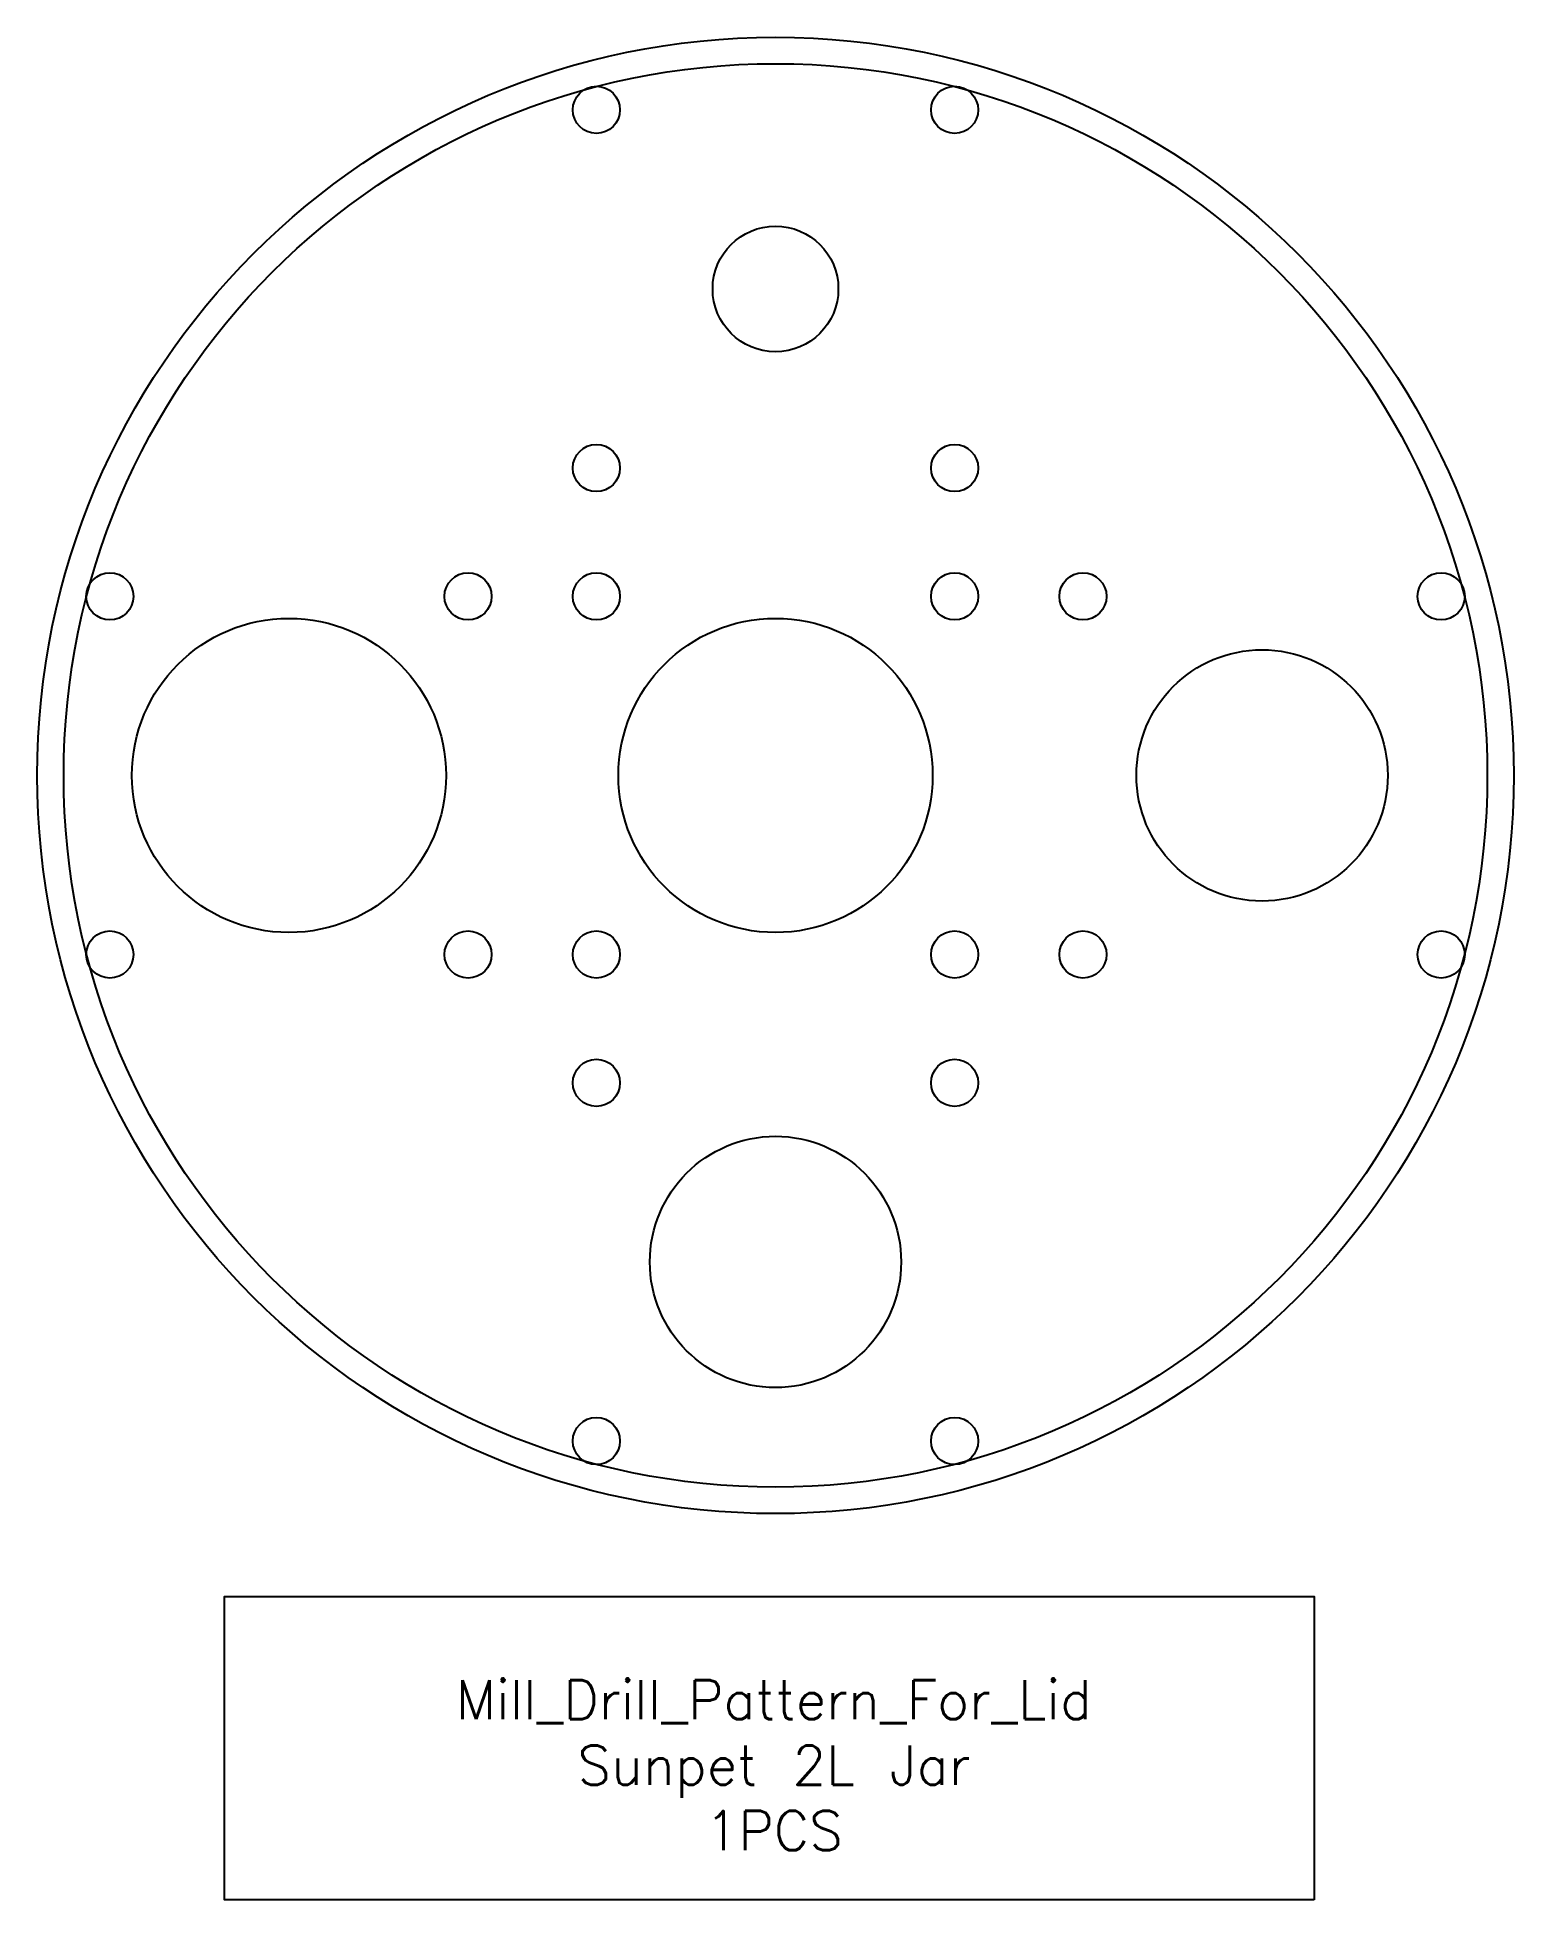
# Model space of a CAD drawing. Header units: millimetres. Extents: x -47 to 47, y -72 to 47.
import ezdxf

# ---------------------------------------------------------------- set-up
doc = ezdxf.new("R2010")
doc.units = ezdxf.units.MM
doc.styles.get("Standard").update_dxf_attribs({"font": 'txt.shx'})

msp = doc.modelspace()

# ---------------------------------------------------------------- linework, layer by layer
msp.add_lwpolyline([(34.30402, -71.584961), (-35.07098, -71.584961), (-35.07098, -52.269485), (34.30402, -52.269485)], close=True)
for centre, radius in [((0, 0), 47), ((-11.402135, 42.377825), 1.5), ((11.402058, 42.377902), 1.5), ((0, 30.975767), 4), ((-11.402058, 19.573631), 1.5), ((11.402135, 19.573708), 1.5), ((-42.377902, 11.402058), 1.5), ((-19.573708, 11.402135), 1.5), ((-11.402135, 11.402058), 1.5), ((11.402058, 11.402135), 1.5), ((19.573631, 11.402058), 1.5), ((42.377825, 11.402135), 1.5), ((-30.975767, 0), 10), ((0, 0), 10), ((30.975767, 0), 8), ((-42.377825, -11.402135), 1.5), ((-19.573631, -11.402058), 1.5), ((-11.402058, -11.402135), 1.5), ((11.402135, -11.402058), 1.5), ((19.573708, -11.402135), 1.5), ((42.377902, -11.402058), 1.5), ((-11.402135, -19.573708), 1.5), ((11.402058, -19.573631), 1.5), ((0, -30.975767), 8), ((-11.402058, -42.377902), 1.5), ((11.402135, -42.377825), 1.5)]:
    msp.add_circle(centre, radius)
at = {"color": 5}
msp.add_circle((0, 0), 45.31468, dxfattribs=at)

# ---------------------------------------------------------------- texts
at = {"insert": (-25.993599, -57.596866), "char_height": 2.5, "width": 51.785714, "attachment_point": 1}
msp.add_mtext('\\pxqc;Mill_Drill_Pattern_For_Lid\\PSunpet 2L Jar \\P1PCS', dxfattribs=at)

doc.saveas('drawing.dxf')
